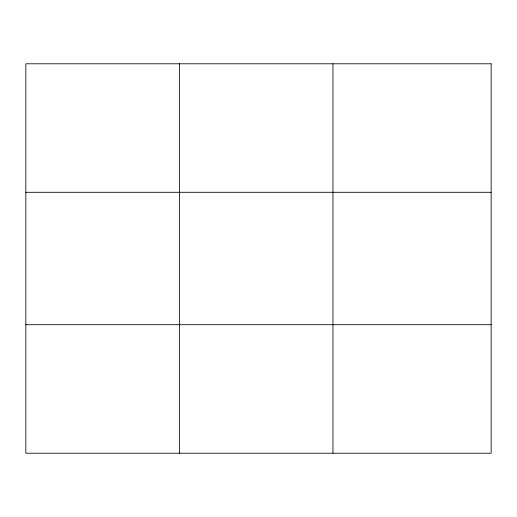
<?xml version="1.0" encoding="UTF-8"?>
<svg xmlns="http://www.w3.org/2000/svg" width="517" height="517" viewBox="0 0 517 517"><rect width="100%" height="100%" fill="white"/><g stroke="black" fill="none" stroke-linecap="round" stroke-linejoin="round"><path stroke-width="0.78" d="M332.948 63.791L332.948 453.209M25.85 192.298L491.15 192.298M25.85 324.702L491.15 324.702M179.399 63.791L179.399 453.209M491.15 63.791L491.15 453.209L25.85 453.209L25.85 63.791L491.15 63.791"/></g></svg>
